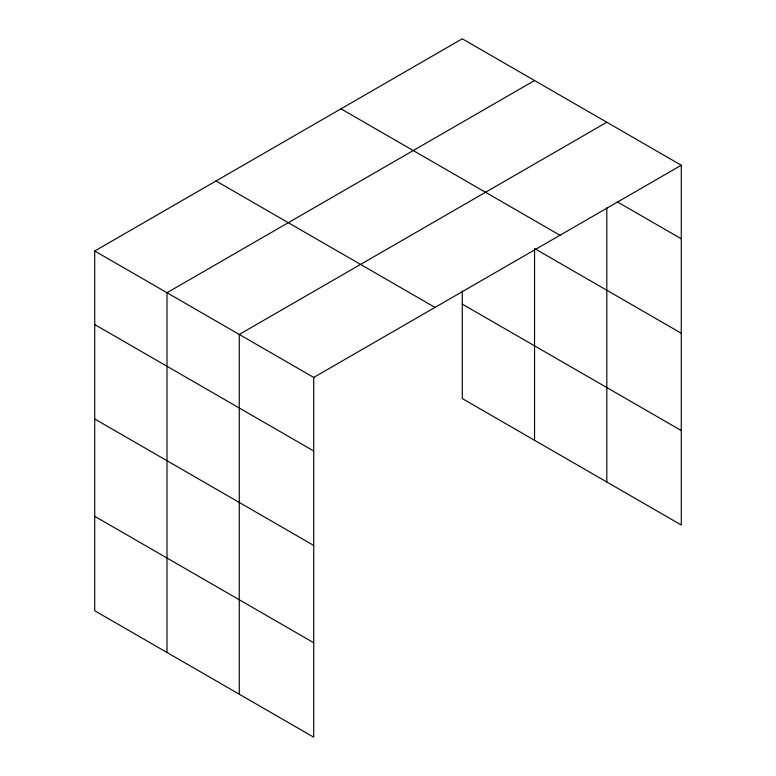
<?xml version="1.0" encoding="UTF-8"?>
<svg xmlns="http://www.w3.org/2000/svg" width="776" height="776" viewBox="0 0 776 776"><rect width="100%" height="100%" fill="white"/><g stroke="black" fill="none" stroke-linecap="round" stroke-linejoin="round"><path stroke-width="1.16" d="M606.813 207.91L606.813 482.012M94.73 251.007L313.727 377.437L313.727 737.2L94.73 610.76L94.73 251.007L462.273 38.8L681.27 165.239L681.27 524.993L462.273 398.563L462.273 290.893M534.548 80.529L166.995 292.727L166.995 652.49M606.813 122.249L239.27 334.456L239.27 694.21M313.727 377.437L681.27 165.239M617.298 201.857L681.27 238.785M340.984 108.824L559.981 235.264M534.548 248.524L681.27 333.234M462.273 304.114L681.27 430.544M216.019 180.973L435.016 307.412M94.73 324.552L313.727 450.992M94.73 419.001L313.727 545.441M94.73 516.312L313.727 642.751M534.548 249.726L534.548 440.283"/></g></svg>
